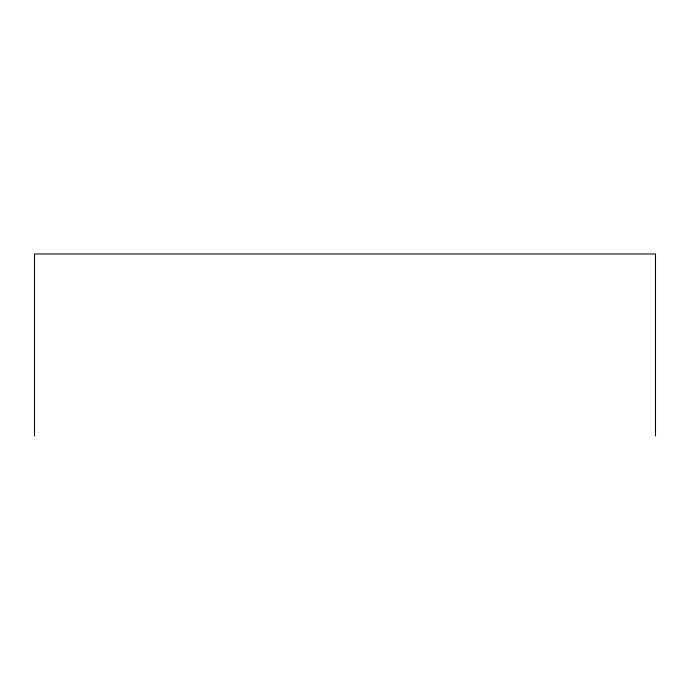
<?xml version="1.0" encoding="UTF-8"?>
<svg xmlns="http://www.w3.org/2000/svg" width="690" height="690" viewBox="0 0 690 690"><rect width="100%" height="100%" fill="white"/><g stroke="black" fill="none" stroke-linecap="round" stroke-linejoin="round"><path stroke-width="1.03" d="M655.5 436.028L655.5 253.972L34.5 253.972L34.5 436.028"/></g></svg>
